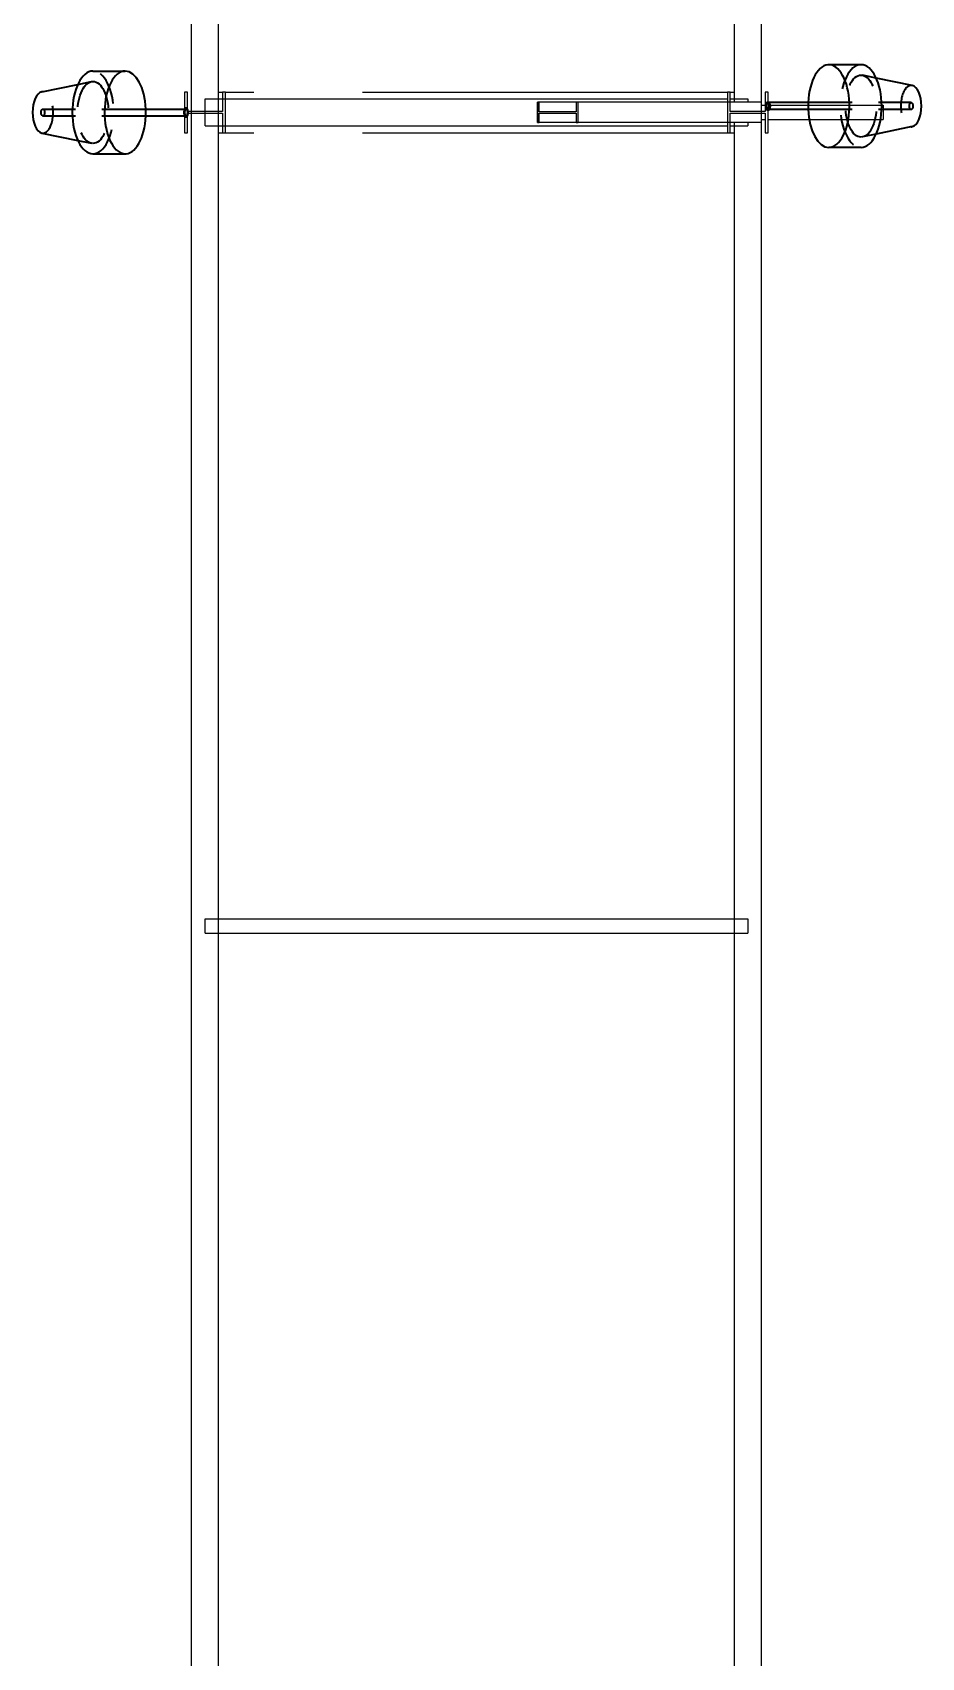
# Model space of a CAD drawing. Header units: inches. Extents: x 517790 to 538444, y 301815 to 302461.
# Drawn here: x 517881.79 to 517885.18, y 302335.72 to 302341.91 of the extents above; entities that cross this region are included whole.
import ezdxf

# ---------------------------------------------------------------- set-up
doc = ezdxf.new("R2010")
doc.units = ezdxf.units.IN
doc.header["$MEASUREMENT"] = 0
doc.linetypes.add('CABLE ROUTE FOR TOTAL PLANE-EMBED 1_DWG$0$HIDDEN2', pattern=[0.1875, 0.125, -0.0625])
doc.layers.add('CABLE ROUTE FOR TOTAL PLANE-EMBED 1_DWG$0$DwgTemplate', color=7, linetype='Continuous')

msp = doc.modelspace()

# ---------------------------------------------------------------- linework, layer by layer
at = {"layer": 'CABLE ROUTE FOR TOTAL PLANE-EMBED 1_DWG$0$DwgTemplate', "color": 253, "linetype": 'Continuous', "lineweight": 25}
for p, q in [((517882.3973, 302288.8911), (517882.3973, 302347.8819)), ((517882.5006, 302288.8861), (517882.5006, 302347.8819)), ((517884.4639, 302347.7645), (517884.4639, 302341.6421)), ((517884.5673, 302347.7645), (517884.5673, 302341.6421)), ((517882.3714, 302341.6809), (517882.3714, 302341.5259)), ((517882.3818, 302341.6809), (517882.3714, 302341.6809)), ((517882.3818, 302341.607), (517882.3818, 302341.6809)), ((517882.4489, 302341.655), (517884.4381, 302341.655)), ((517882.4489, 302341.5517), (517882.4489, 302341.655)), ((517882.5006, 302341.6809), (517882.5161, 302341.6809)), ((517882.5264, 302341.6809), (517882.5161, 302341.6809)), ((517882.5161, 302341.6809), (517882.5161, 302341.607)), ((517882.5264, 302341.6809), (517882.6349, 302341.6809)), ((517882.5264, 302341.5259), (517882.5264, 302341.6809)), ((517883.0483, 302341.6809), (517884.4381, 302341.6809)), ((517884.5673, 302341.6421), (517883.7148, 302341.6421)), ((517883.7148, 302341.5646), (517883.7148, 302341.6421)), ((517883.722, 302341.6421), (517883.7148, 302341.6421)), ((517883.7148, 302341.6421), (517883.7148, 302341.5646)), ((517883.722, 302341.6059), (517883.722, 302341.6421)), ((517883.8625, 302341.6421), (517883.8625, 302341.6059)), ((517883.8698, 302341.6421), (517883.8625, 302341.6421)), ((517883.8698, 302341.5646), (517883.8698, 302341.6421)), ((517884.4381, 302341.6809), (517884.4381, 302341.5259)), ((517884.4484, 302341.6809), (517884.4381, 302341.6809)), ((517884.4484, 302341.6809), (517884.4639, 302341.6809)), ((517884.4484, 302341.607), (517884.4484, 302341.6809)), ((517884.4484, 302341.655), (517884.5156, 302341.655)), ((517884.5156, 302341.655), (517884.5156, 302341.6421)), ((517884.5673, 302341.6421), (517884.5673, 302341.5646)), ((517884.5673, 302341.6307), (517884.5828, 302341.6307)), ((517884.5828, 302341.6809), (517884.5828, 302341.607)), ((517884.5931, 302341.6809), (517884.5828, 302341.6809)), ((517884.5931, 302341.5259), (517884.5931, 302341.6809)), ((517884.5931, 302341.6307), (517885.0322, 302341.6307)), ((517885.0322, 302341.6307), (517885.0322, 302341.576)), ((517882.5161, 302341.607), (517882.3818, 302341.607)), ((517882.3818, 302341.5259), (517882.3818, 302341.5997)), ((517882.3818, 302341.5997), (517882.5161, 302341.5997)), ((517882.5161, 302341.5997), (517882.5161, 302341.5259)), ((517884.5673, 302341.5646), (517883.7148, 302341.5646)), ((517883.7148, 302341.5646), (517883.722, 302341.5646)), ((517883.8625, 302341.6059), (517883.722, 302341.6059)), ((517883.722, 302341.5646), (517883.722, 302341.6008)), ((517883.722, 302341.6008), (517883.8625, 302341.6008)), ((517883.8625, 302341.6008), (517883.8625, 302341.5646)), ((517883.8625, 302341.5646), (517883.8698, 302341.5646)), ((517884.5828, 302341.607), (517884.4484, 302341.607)), ((517884.4484, 302341.5259), (517884.4484, 302341.5997)), ((517884.4484, 302341.5997), (517884.5828, 302341.5997)), ((517884.4639, 302341.5646), (517884.4639, 302335.4422)), ((517884.5156, 302341.5646), (517884.5156, 302341.5517)), ((517884.5673, 302341.576), (517884.5828, 302341.576)), ((517884.5673, 302341.5646), (517884.5673, 302335.4422)), ((517884.5828, 302341.5997), (517884.5828, 302341.5259)), ((517884.5931, 302341.576), (517885.0322, 302341.576)), ((517882.3714, 302341.5259), (517882.3818, 302341.5259)), ((517882.4489, 302341.5517), (517884.4381, 302341.5517)), ((517882.5006, 302341.5259), (517882.5161, 302341.5259)), ((517882.5161, 302341.5259), (517882.5264, 302341.5259)), ((517882.5264, 302341.5259), (517882.6349, 302341.5259)), ((517883.0483, 302341.5259), (517884.4381, 302341.5259)), ((517884.4381, 302341.5259), (517884.4484, 302341.5259)), ((517884.4484, 302341.5517), (517884.5156, 302341.5517)), ((517884.4484, 302341.5259), (517884.4639, 302341.5259)), ((517884.5828, 302341.5259), (517884.5931, 302341.5259)), ((517882.4489, 302338.476), (517882.4489, 302338.5308)), ((517882.4489, 302338.5308), (517884.5156, 302338.5308)), ((517884.5156, 302338.5308), (517884.5156, 302338.476)), ((517882.4489, 302338.476), (517884.5156, 302338.476))]:
    msp.add_line(p, q, dxfattribs=at)
at = {"layer": 'CABLE ROUTE FOR TOTAL PLANE-EMBED 1_DWG$0$DwgTemplate', "color": 253, "linetype": 'Continuous', "lineweight": 35}
for p, q in [((517882.0222, 302341.7605), (517882.145, 302341.7605)), ((517884.9472, 302341.7847), (517884.8245, 302341.7847)), ((517881.8272, 302341.6813), (517881.9643, 302341.7097)), ((517885.1422, 302341.7056), (517885.0051, 302341.734)), ((517884.8245, 302341.6404), (517884.5926, 302341.6404)), ((517882.145, 302341.6161), (517882.3714, 302341.6161)), ((517882.145, 302341.5899), (517882.3714, 302341.5899)), ((517884.8245, 302341.6141), (517884.5926, 302341.6141)), ((517881.8272, 302341.5247), (517881.9643, 302341.4962)), ((517885.1422, 302341.5489), (517885.0051, 302341.5205)), ((517882.0222, 302341.4455), (517882.145, 302341.4455)), ((517884.9472, 302341.4698), (517884.8245, 302341.4698))]:
    msp.add_line(p, q, dxfattribs=at)
at = {"layer": 'CABLE ROUTE FOR TOTAL PLANE-EMBED 1_DWG$0$DwgTemplate', "color": 253, "linetype": 'CABLE ROUTE FOR TOTAL PLANE-EMBED 1_DWG$0$HIDDEN2', "lineweight": 35}
for p, q in [((517881.9643, 302341.7097), (517882.0162, 302341.7205)), ((517885.0051, 302341.734), (517884.9533, 302341.7447)), ((517885.1382, 302341.6404), (517884.8245, 302341.6404)), ((517881.8313, 302341.6161), (517882.145, 302341.6161)), ((517881.8313, 302341.5899), (517882.145, 302341.5899)), ((517882.3714, 302341.6161), (517882.3768, 302341.6161)), ((517882.3714, 302341.5899), (517882.3768, 302341.5899)), ((517885.1382, 302341.6141), (517884.8245, 302341.6141)), ((517885.0051, 302341.5205), (517884.9533, 302341.5098)), ((517881.9643, 302341.4962), (517882.0162, 302341.4855))]:
    msp.add_line(p, q, dxfattribs=at)
at = {"layer": 'CABLE ROUTE FOR TOTAL PLANE-EMBED 1_DWG$0$DwgTemplate', "color": 253, "linetype": 'Continuous', "lineweight": 35}
for centre, major_axis, start_param, end_param in [((517882.0222, 302341.603), (0, -0.1575), 3.141593, 6.283185), ((517882.145, 302341.603), (0, -0.1575), 3.141593, 7.770552), ((517882.145, 302341.603), (0, 0.1575), 4.795819, 6.283185), ((517884.8245, 302341.6273), (0, 0.1575), 3.141593, 7.770552), ((517884.9472, 302341.6273), (0, 0.1575), 3.141593, 6.283185), ((517885.1382, 302341.6273), (0, 0.0787), 3.244874, 6.179904), ((517881.8313, 302341.603), (0, -0.0787), 3.244874, 6.179904), ((517882.3768, 302341.603), (0, 0.0164), 0.715341, 2.426252), ((517882.3768, 302341.603), (0, 0.0164), 0.715341, 2.426252), ((517882.3768, 302341.603), (0, 0.0131), 0.961138, 2.180455), ((517882.3768, 302341.603), (0, 0.0164), 4.95857, 5.634715), ((517882.3768, 302341.603), (0, 0.0164), 4.95857, 5.634715), ((517882.3768, 302341.603), (0, -0.0131), 1.880344, 2.286), ((517882.3768, 302341.603), (0, -0.0164), 0.64847, 1.372252), ((517882.3768, 302341.603), (0, -0.0131), 0.855593, 1.321674), ((517882.3768, 302341.603), (0, -0.0164), 0.64847, 1.372252), ((517884.8245, 302341.6273), (0, -0.1575), 4.795819, 6.283185)]:
    msp.add_ellipse(centre, major_axis=major_axis, ratio=0.5, start_param=start_param, end_param=end_param, dxfattribs=at)
at = {"layer": 'CABLE ROUTE FOR TOTAL PLANE-EMBED 1_DWG$0$DwgTemplate', "color": 253, "linetype": 'CABLE ROUTE FOR TOTAL PLANE-EMBED 1_DWG$0$HIDDEN2', "lineweight": 35}
for centre, major_axis, start_param, end_param in [((517882.0222, 302341.603), (0, 0.1575), 3.141593, 6.283185), ((517884.9472, 302341.6273), (0, -0.1575), 3.141593, 6.283185), ((517885.1382, 302341.6273), (0, -0.0787), 3.038311, 6.283185), ((517881.8313, 302341.603), (0, 0.0787), 3.038311, 6.283185), ((517881.8313, 302341.603), (0, 0.0787), 0, 0.103282), ((517884.8245, 302341.6273), (0, 0.1575), 1.487366, 1.654226), ((517882.145, 302341.603), (0, -0.1575), 1.487366, 1.654226), ((517882.3768, 302341.603), (0, 0.0164), 0, 0.715341), ((517882.3768, 302341.603), (0, 0.0164), 0, 0.715341), ((517882.3768, 302341.603), (0, 0.0131), 0, 0.961138), ((517882.3768, 302341.603), (0, -0.0131), 5.322048, 7.138778), ((517882.3768, 302341.603), (0, -0.0164), 5.567844, 6.931655), ((517882.3768, 302341.603), (0, -0.0164), 5.567844, 6.931655), ((517882.3768, 302341.603), (0, 0.0164), 5.634715, 6.283185), ((517882.3768, 302341.603), (0, 0.0164), 5.634715, 6.283185), ((517882.3768, 302341.603), (0, 0.0131), 5.427593, 6.283185), ((517882.3768, 302341.603), (0, -0.0131), 1.321674, 1.880344), ((517882.3768, 302341.603), (0, 0.0164), 4.513845, 4.95857), ((517882.3768, 302341.603), (0, 0.0164), 4.513845, 4.95857), ((517885.1382, 302341.6273), (0, -0.0787), 0, 0.103282)]:
    msp.add_ellipse(centre, major_axis=major_axis, ratio=0.5, start_param=start_param, end_param=end_param, dxfattribs=at)
for centre, major_axis in [((517882.0222, 302341.603), (0, 0.1181)), ((517884.9472, 302341.6273), (0, -0.1181)), ((517885.1382, 302341.6273), (0, -0.0131)), ((517881.8313, 302341.603), (0, 0.0131))]:
    msp.add_ellipse(centre, major_axis=major_axis, ratio=0.5, dxfattribs=at)
at = {"layer": 'CABLE ROUTE FOR TOTAL PLANE-EMBED 1_DWG$0$DwgTemplate', "color": 253, "linetype": 'Continuous', "lineweight": 35}
for major_axis in [(0, 0.0164), (0, 0.0164), (0, -0.0131)]:
    msp.add_ellipse((517884.5926, 302341.6273), major_axis=major_axis, ratio=0.5, dxfattribs=at)

doc.saveas('drawing.dxf')
